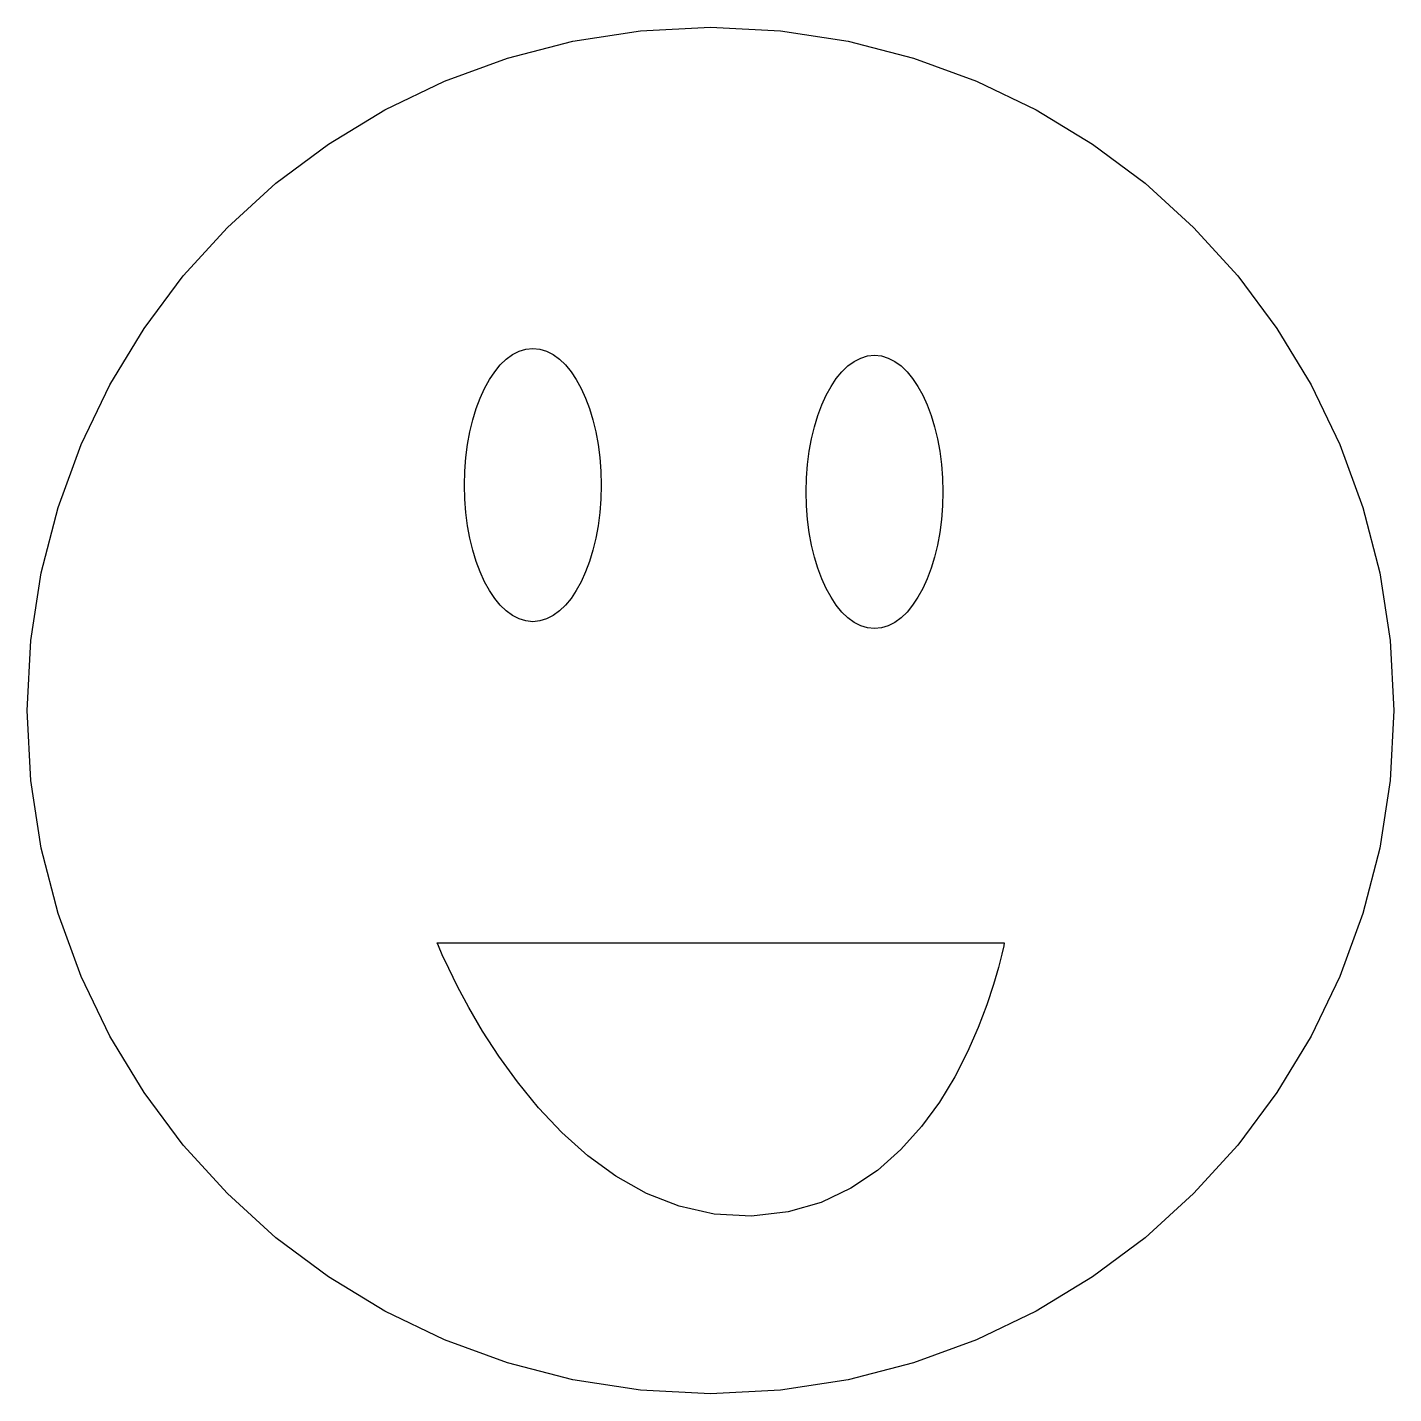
# Model space of a CAD drawing. Extents: x -10.3 to 9.7, y -8.9 to 11.1.
import ezdxf

# ---------------------------------------------------------------- set-up
doc = ezdxf.new("R2010")
doc.units = 0
doc.layers.add('Capa_1', color=7, linetype='CONTINUOUS')

msp = doc.modelspace()

# ---------------------------------------------------------------- linework, layer by layer
at = {"layer": 'Capa_1', "color": 7}
for points in [[(9.700603, 1.100069), (9.648972, 0.077563), (9.497427, -0.915405), (9.250994, -1.873811), (8.914706, -2.792624), (8.493582, -3.666821), (7.992654, -4.491374), (7.416947, -5.261255), (6.771488, -5.971437), (6.061307, -6.616896), (5.291425, -7.192603), (4.466872, -7.69353), (3.592676, -8.114654), (2.673862, -8.450942), (1.715457, -8.697375), (0.722489, -8.848921), (-0.300017, -8.900552), (-1.322523, -8.848918), (-2.315491, -8.697375), (-3.273896, -8.450942), (-4.19271, -8.114654), (-5.066907, -7.69353), (-5.891459, -7.192603), (-6.66134, -6.616896), (-7.371523, -5.971437), (-8.016982, -5.261255), (-8.592689, -4.491374), (-9.093616, -3.666821), (-9.514739, -2.792624), (-9.851029, -1.873811), (-10.09746, -0.915405), (-10.249005, 0.077563), (-10.300637, 1.100069), (-10.249005, 2.122575), (-10.09746, 3.115543), (-9.851029, 4.073946), (-9.514739, 4.992762), (-9.093616, 5.866958), (-8.592688, 6.691508), (-8.016981, 7.46139), (-7.371523, 8.171574), (-6.66134, 8.817031), (-5.891459, 9.392737), (-5.066906, 9.893665), (-4.192709, 10.314789), (-3.273895, 10.651077), (-2.315491, 10.89751), (-1.322523, 11.049056), (-0.300017, 11.100686), (0.722489, 11.049056), (1.715457, 10.89751), (2.67386, 10.651077), (3.592676, 10.314789), (4.466872, 9.893665), (5.291425, 9.392737), (6.061304, 8.817031), (6.771488, 8.171574), (7.416947, 7.46139), (7.992654, 6.691508), (8.493582, 5.866958), (8.914703, 4.992762), (9.250994, 4.073946), (9.497427, 3.115543), (9.648972, 2.122575)], [(-1.900118, 4.400275), (-1.90528, 4.195773), (-1.920435, 3.997179), (-1.945078, 3.805499), (-1.978707, 3.621736), (-2.02082, 3.446896), (-2.070912, 3.281987), (-2.128483, 3.12801), (-2.193029, 2.985974), (-2.264047, 2.856881), (-2.341035, 2.741739), (-2.42349, 2.641555), (-2.51091, 2.55733), (-2.602792, 2.49007), (-2.698632, 2.440784), (-2.797929, 2.410476), (-2.900179, 2.400157), (-3.00243, 2.410476), (-3.101727, 2.440784), (-3.197567, 2.49007), (-3.289449, 2.55733), (-3.376869, 2.641552), (-3.459324, 2.741739), (-3.536312, 2.856881), (-3.60733, 2.985974), (-3.671876, 3.12801), (-3.729447, 3.281987), (-3.77954, 3.446896), (-3.821652, 3.621736), (-3.855281, 3.805499), (-3.879924, 3.997179), (-3.895079, 4.195773), (-3.900241, 4.400275), (-3.895079, 4.604777), (-3.879924, 4.80337), (-3.855281, 4.99505), (-3.821652, 5.178814), (-3.779539, 5.353653), (-3.729447, 5.518563), (-3.671876, 5.67254), (-3.60733, 5.814576), (-3.536312, 5.943666), (-3.459324, 6.058808), (-3.376868, 6.158995), (-3.289449, 6.243219), (-3.197567, 6.310477), (-3.101727, 6.359763), (-3.00243, 6.390071), (-2.90018, 6.40039), (-2.797929, 6.390071), (-2.698633, 6.359763), (-2.602792, 6.310477), (-2.510911, 6.243219), (-2.423491, 6.158995), (-2.341036, 6.058808), (-2.264048, 5.943666), (-2.193029, 5.814576), (-2.128484, 5.67254), (-2.070913, 5.518563), (-2.02082, 5.353653), (-1.978708, 5.178814), (-1.945079, 4.99505), (-1.920436, 4.80337), (-1.90528, 4.604777)], [(3.100196, 4.300268), (3.095037, 4.095766), (3.079876, 3.897172), (3.055243, 3.705492), (3.021615, 3.521729), (2.979501, 3.346889), (2.929408, 3.18198), (2.871837, 3.028003), (2.807292, 2.885967), (2.736272, 2.756874), (2.659284, 2.641732), (2.576829, 2.541548), (2.489411, 2.457323), (2.397529, 2.390066), (2.301686, 2.340779), (2.202391, 2.310471), (2.10014, 2.300153), (1.997889, 2.310471), (1.898594, 2.340779), (1.802754, 2.390066), (1.710872, 2.457326), (1.623451, 2.541548), (1.540996, 2.641735), (1.464007, 2.756876), (1.392991, 2.885967), (1.328443, 3.028003), (1.270872, 3.18198), (1.220781, 3.346889), (1.178668, 3.521729), (1.145039, 3.705492), (1.120406, 3.897172), (1.105246, 4.095766), (1.100086, 4.300268), (1.105246, 4.504769), (1.120406, 4.703363), (1.145039, 4.895043), (1.178668, 5.078807), (1.220781, 5.253646), (1.270872, 5.418556), (1.328443, 5.572532), (1.392991, 5.714569), (1.464007, 5.843659), (1.540996, 5.9588), (1.623451, 6.058987), (1.710872, 6.14321), (1.802754, 6.210469), (1.898594, 6.259756), (1.997889, 6.290064), (2.10014, 6.300383), (2.202391, 6.290064), (2.301686, 6.259756), (2.397529, 6.210469), (2.489411, 6.143212), (2.576829, 6.058987), (2.659284, 5.958803), (2.736272, 5.843662), (2.807292, 5.714569), (2.871837, 5.572532), (2.929408, 5.418556), (2.979501, 5.253646), (3.021615, 5.078807), (3.055243, 4.895043), (3.079876, 4.703363), (3.095037, 4.504769)], [(-4.300267, -2.300142), (-3.781485, -2.300142), (-3.262702, -2.300142), (-2.74392, -2.300142), (-2.225138, -2.300142), (-1.706356, -2.300142), (-1.187574, -2.300142), (-0.668792, -2.300142), (-0.15001, -2.300142), (0.368772, -2.300142), (0.887554, -2.300142), (1.406336, -2.300142), (1.925118, -2.300142), (2.443902, -2.300142), (2.962684, -2.300142), (3.481466, -2.300142), (4.000248, -2.300142), (3.991649, -2.343968), (3.964302, -2.467925), (3.915862, -2.660735), (3.843982, -2.911118), (3.746322, -3.20779), (3.620531, -3.539477), (3.464271, -3.894894), (3.275197, -4.262763), (3.050965, -4.631804), (2.789231, -4.990738), (2.487649, -5.328285), (2.143878, -5.633162), (1.755573, -5.894091), (1.320389, -6.099791), (0.835985, -6.238986), (0.300013, -6.300391), (-0.246066, -6.271948), (-0.759037, -6.157217), (-1.238608, -5.968362), (-1.684485, -5.717543), (-2.096376, -5.416912), (-2.473987, -5.078635), (-2.817026, -4.714867), (-3.125199, -4.33777), (-3.398214, -3.959498), (-3.635778, -3.592214), (-3.837597, -3.248078), (-4.003379, -2.939243), (-4.13283, -2.677874), (-4.225658, -2.47613), (-4.28157, -2.346166)]]:
    msp.add_lwpolyline(points, close=True, dxfattribs=at)

doc.saveas('drawing.dxf')
